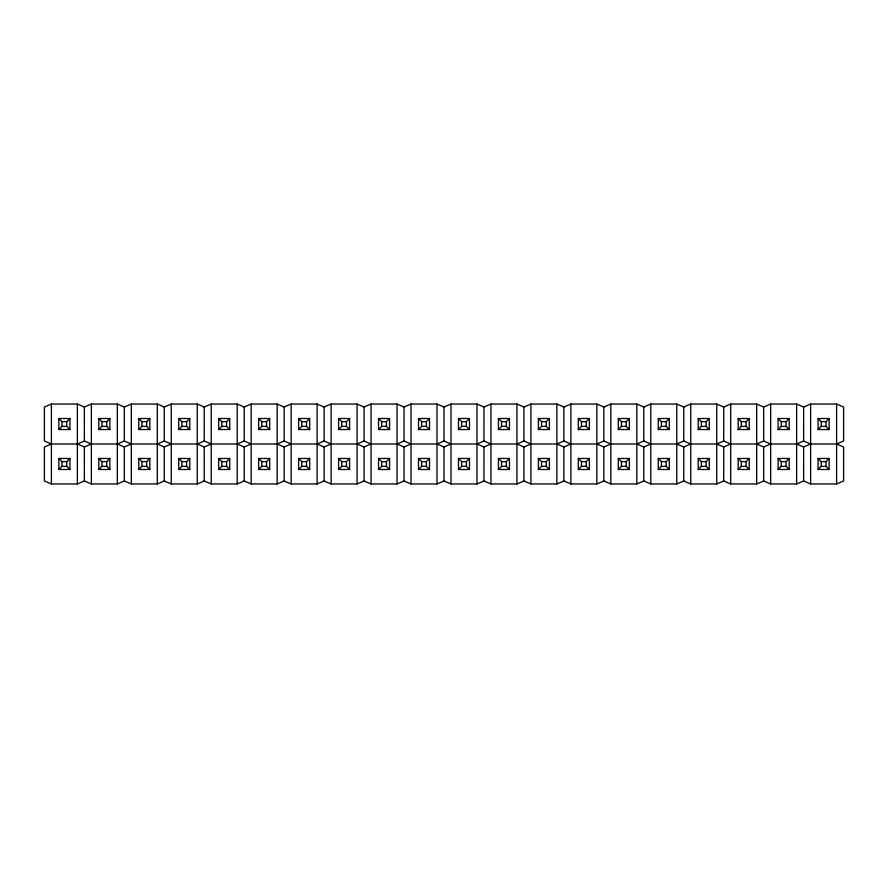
<?xml version="1.0" encoding="UTF-8"?>
<svg xmlns="http://www.w3.org/2000/svg" width="888" height="888" viewBox="0 0 888 888"><rect width="100%" height="100%" fill="white"/><g stroke="black" fill="none" stroke-linecap="round" stroke-linejoin="round"><path stroke-width="1.33" d="M58.886 429.526L62.027 426.384L62.027 421.656L58.886 418.514L69.897 418.514L69.897 429.526L58.886 429.526L58.886 418.514M69.897 429.526L66.744 426.384L66.744 421.656L69.897 418.514M58.886 469.486L62.027 466.344L66.744 466.344L69.897 469.486L69.897 458.474L58.886 458.474L58.886 469.486L69.897 469.486M58.886 458.474L62.027 461.616L66.744 461.616L69.897 458.474M98.846 429.526L101.987 426.384L106.704 426.384L109.857 429.526L98.846 429.526L98.846 418.514L109.857 418.514L109.857 429.526M98.846 418.514L101.987 421.656L106.704 421.656L109.857 418.514M98.846 469.486L101.987 466.344L106.704 466.344L109.857 469.486L98.846 469.486L98.846 458.474L109.857 458.474L109.857 469.486M98.846 458.474L101.987 461.616L106.704 461.616L109.857 458.474M138.794 429.526L141.947 426.384L146.664 426.384L149.817 429.526L149.817 418.514L138.794 418.514L138.794 429.526L149.817 429.526M138.794 418.514L141.947 421.656L146.664 421.656L149.817 418.514M138.794 469.486L141.947 466.344L141.947 461.616L138.794 458.474L138.794 469.486L149.817 469.486L149.817 458.474L138.794 458.474M141.947 461.616L146.664 461.616L149.817 458.474M178.754 429.526L181.907 426.384L181.907 421.656L178.754 418.514L189.777 418.514L189.777 429.526L178.754 429.526L178.754 418.514M181.907 421.656L186.624 421.656L189.777 418.514M178.754 469.486L181.907 466.344L181.907 461.616L178.754 458.474L189.777 458.474L189.777 469.486L178.754 469.486L178.754 458.474M189.777 469.486L186.624 466.344L186.624 461.616L189.777 458.474M218.714 429.526L221.867 426.384L226.584 426.384L229.726 429.526L218.714 429.526L218.714 418.514L229.726 418.514L229.726 429.526M226.584 426.384L226.584 421.656L229.726 418.514M218.714 469.486L221.867 466.344L221.867 461.616L218.714 458.474L229.726 458.474L229.726 469.486L218.714 469.486L218.714 458.474M221.867 461.616L226.584 461.616L229.726 458.474M258.674 429.526L261.827 426.384L261.827 421.656L258.674 418.514L269.686 418.514L269.686 429.526L258.674 429.526L258.674 418.514M269.686 429.526L266.544 426.384L266.544 421.656L269.686 418.514M258.674 469.486L261.827 466.344L266.544 466.344L269.686 469.486L269.686 458.474L258.674 458.474L258.674 469.486L269.686 469.486M258.674 458.474L261.827 461.616L266.544 461.616L269.686 458.474M298.634 429.526L301.787 426.384L301.787 421.656L298.634 418.514L309.646 418.514L309.646 429.526L298.634 429.526L298.634 418.514M301.787 421.656L306.504 421.656L309.646 418.514M298.634 469.486L301.787 466.344L306.504 466.344L309.646 469.486L298.634 469.486L298.634 458.474L309.646 458.474L309.646 469.486M298.634 458.474L301.787 461.616L306.504 461.616L309.646 458.474M338.594 429.526L341.747 426.384L346.464 426.384L349.606 429.526L349.606 418.514L338.594 418.514L338.594 429.526L349.606 429.526M338.594 418.514L341.747 421.656L346.464 421.656L349.606 418.514M338.594 469.486L341.747 466.344L346.464 466.344L349.606 469.486L349.606 458.474L338.594 458.474L338.594 469.486L349.606 469.486M338.594 458.474L341.747 461.616L346.464 461.616L349.606 458.474M378.554 429.526L381.707 426.384L386.424 426.384L389.566 429.526L378.554 429.526L378.554 418.514L389.566 418.514L389.566 429.526M386.424 426.384L386.424 421.656L389.566 418.514M378.554 469.486L381.707 466.344L386.424 466.344L389.566 469.486L378.554 469.486L378.554 458.474L389.566 458.474L389.566 469.486M386.424 466.344L386.424 461.616L389.566 458.474M418.514 429.526L421.656 426.384L426.384 426.384L429.526 429.526L418.514 429.526L418.514 418.514L429.526 418.514L429.526 429.526M418.514 418.514L421.656 421.656L426.384 421.656L429.526 418.514M418.514 469.486L421.656 466.344L421.656 461.616L418.514 458.474L429.526 458.474L429.526 469.486L418.514 469.486L418.514 458.474M429.526 469.486L426.384 466.344L426.384 461.616L429.526 458.474M458.474 429.526L461.616 426.384L466.344 426.384L469.486 429.526L469.486 418.514L458.474 418.514L458.474 429.526L469.486 429.526M458.474 418.514L461.616 421.656L466.344 421.656L469.486 418.514M458.474 469.486L461.616 466.344L466.344 466.344L469.486 469.486L458.474 469.486L458.474 458.474L469.486 458.474L469.486 469.486M458.474 458.474L461.616 461.616L466.344 461.616L469.486 458.474M498.434 429.526L501.576 426.384L506.293 426.384L509.446 429.526L498.434 429.526L498.434 418.514L509.446 418.514L509.446 429.526M506.293 426.384L506.293 421.656L509.446 418.514M498.434 469.486L501.576 466.344L506.293 466.344L509.446 469.486L509.446 458.474L498.434 458.474L498.434 469.486L509.446 469.486M498.434 458.474L501.576 461.616L506.293 461.616L509.446 458.474M538.394 429.526L541.536 426.384L541.536 421.656L538.394 418.514L549.406 418.514L549.406 429.526L538.394 429.526L538.394 418.514M541.536 421.656L546.253 421.656L549.406 418.514M538.394 469.486L541.536 466.344L546.253 466.344L549.406 469.486L549.406 458.474L538.394 458.474L538.394 469.486L549.406 469.486M538.394 458.474L541.536 461.616L546.253 461.616L549.406 458.474M578.354 429.526L581.496 426.384L586.213 426.384L589.366 429.526L589.366 418.514L578.354 418.514L578.354 429.526L589.366 429.526M578.354 418.514L581.496 421.656L586.213 421.656L589.366 418.514M578.354 469.486L581.496 466.344L586.213 466.344L589.366 469.486L589.366 458.474L578.354 458.474L578.354 469.486L589.366 469.486M578.354 458.474L581.496 461.616L586.213 461.616L589.366 458.474M618.314 429.526L621.456 426.384L626.173 426.384L629.326 429.526L629.326 418.514L618.314 418.514L618.314 429.526L629.326 429.526M618.314 418.514L621.456 421.656L626.173 421.656L629.326 418.514M618.314 469.486L621.456 466.344L626.173 466.344L629.326 469.486L629.326 458.474L618.314 458.474L618.314 469.486L629.326 469.486M618.314 458.474L621.456 461.616L626.173 461.616L629.326 458.474M658.274 429.526L661.416 426.384L666.133 426.384L669.286 429.526L669.286 418.514L658.274 418.514L658.274 429.526L669.286 429.526M658.274 418.514L661.416 421.656L666.133 421.656L669.286 418.514M658.274 469.486L661.416 466.344L661.416 461.616L658.274 458.474L669.286 458.474L669.286 469.486L658.274 469.486L658.274 458.474M669.286 469.486L666.133 466.344L666.133 461.616L669.286 458.474M698.223 429.526L701.376 426.384L706.093 426.384L709.246 429.526L698.223 429.526L698.223 418.514L709.246 418.514L709.246 429.526M706.093 426.384L706.093 421.656L709.246 418.514M698.223 469.486L701.376 466.344L701.376 461.616L698.223 458.474L709.246 458.474L709.246 469.486L698.223 469.486L698.223 458.474M709.246 469.486L706.093 466.344L706.093 461.616L709.246 458.474M738.183 429.526L741.336 426.384L746.053 426.384L749.206 429.526L749.206 418.514L738.183 418.514L738.183 429.526L749.206 429.526M738.183 418.514L741.336 421.656L746.053 421.656L749.206 418.514M738.183 469.486L741.336 466.344L746.053 466.344L749.206 469.486L749.206 458.474L738.183 458.474L738.183 469.486L749.206 469.486M738.183 458.474L741.336 461.616L746.053 461.616L749.206 458.474M778.143 429.526L781.296 426.384L781.296 421.656L778.143 418.514L789.155 418.514L789.155 429.526L778.143 429.526L778.143 418.514M789.155 429.526L786.013 426.384L786.013 421.656L789.155 418.514M778.143 469.486L781.296 466.344L786.013 466.344L789.155 469.486L778.143 469.486L778.143 458.474L789.155 458.474L789.155 469.486M786.013 466.344L786.013 461.616L789.155 458.474M818.103 429.526L821.256 426.384L825.973 426.384L829.115 429.526L818.103 429.526L818.103 418.514L829.115 418.514L829.115 429.526M818.103 418.514L821.256 421.656L825.973 421.656L829.115 418.514M818.103 469.486L821.256 466.344L825.973 466.344L829.115 469.486L829.115 458.474L818.103 458.474L818.103 469.486L829.115 469.486M818.103 458.474L821.256 461.616L825.973 461.616L829.115 458.474M836.596 444L843.6 441.014L843.6 407.026L836.596 404.04L810.622 404.04L803.629 407.026L796.636 404.04L770.662 404.04L763.669 407.026L756.676 404.04L730.702 404.04L723.709 407.026L716.727 404.04L690.753 404.04L683.749 407.026L676.767 404.04L650.793 404.04L643.789 407.026L636.807 404.04L610.833 404.04L603.829 407.026L596.847 404.04L570.873 404.04L563.869 407.026L556.887 404.04L530.913 404.04L523.909 407.026L516.927 404.04L490.953 404.04L483.949 407.026L476.967 404.04L450.993 404.04L443.989 407.026L437.007 404.04L411.033 404.04L404.029 407.026L397.047 404.04L371.073 404.04L364.069 407.026L357.087 404.04L331.113 404.04L324.12 407.026L317.127 404.04L291.153 404.04L284.16 407.026L277.167 404.04L251.193 404.04L244.2 407.026L237.207 404.04L211.233 404.04L204.24 407.026L197.247 404.04L171.273 404.04L164.28 407.026L157.298 404.04L131.324 404.04L124.32 407.026L117.338 404.04L91.364 404.04L84.36 407.026L77.378 404.04L51.404 404.04L44.4 407.026L44.4 441.014L51.404 444L77.378 444L84.371 446.986L91.364 444L117.338 444L124.331 441.014L131.324 444L157.298 444L164.291 441.014L171.273 444L197.247 444L204.251 441.014L211.233 444L237.207 444L244.211 441.014L251.193 444L277.167 444L284.171 446.986L291.153 444L317.127 444L324.131 446.986L331.113 444L357.087 444L364.091 441.014L371.073 444L397.047 444L404.051 441.014L411.033 444L437.007 444L444.011 441.014L450.993 444L476.967 444L483.971 441.014L490.953 444L516.927 444L523.931 441.014L530.913 444L556.887 444L563.88 446.986L570.873 444L596.847 444L603.84 446.986L610.833 444L636.807 444L643.8 441.014L650.793 444L676.767 444L683.76 441.014L690.753 444L716.727 444L723.72 441.014L730.702 444L756.676 444L763.68 441.014L770.662 444L796.636 444L803.64 446.986L810.622 444L836.596 444L843.6 446.986L843.6 480.974L836.596 483.96L810.622 483.96L803.629 480.974L796.636 483.96L770.662 483.96L763.669 480.974L756.676 483.96L730.702 483.96L723.709 480.974L716.727 483.96L690.753 483.96L683.749 480.974L676.767 483.96L650.793 483.96L643.789 480.974L636.807 483.96L610.833 483.96L603.829 480.974L596.847 483.96L570.873 483.96L563.869 480.974L556.887 483.96L530.913 483.96L523.909 480.974L516.927 483.96L490.953 483.96L483.949 480.974L476.967 483.96L450.993 483.96L443.989 480.974L437.007 483.96L411.033 483.96L404.029 480.974L397.047 483.96L371.073 483.96L364.069 480.974L357.087 483.96L331.113 483.96L324.12 480.974L317.127 483.96L291.153 483.96L284.16 480.974L277.167 483.96L251.193 483.96L244.2 480.974L237.207 483.96L211.233 483.96L204.24 480.974L197.247 483.96L171.273 483.96L164.28 480.974L157.298 483.96L131.324 483.96L124.32 480.974L117.338 483.96L91.364 483.96L84.36 480.974L77.378 483.96L51.404 483.96L44.4 480.974L44.4 446.986L51.404 444M77.378 444L84.371 441.014L91.364 444M117.338 444L124.331 446.986L131.324 444M157.298 444L164.291 446.986L171.273 444M197.247 444L204.251 446.986L211.233 444M237.207 444L244.211 446.986L251.193 444M277.167 444L284.171 441.014L291.153 444M317.127 444L324.131 441.014L331.113 444M357.087 444L364.091 446.986L371.073 444M397.047 444L404.051 446.986L411.033 444M437.007 444L444.011 446.986L450.993 444M476.967 444L483.971 446.986L490.953 444M516.927 444L523.931 446.986L530.913 444M556.887 444L563.88 441.014L570.873 444M596.847 444L603.84 441.014L610.833 444M636.807 444L643.8 446.986L650.793 444M676.767 444L683.76 446.986L690.753 444M716.727 444L723.72 446.986L730.702 444M756.676 444L763.68 446.986L770.662 444M796.636 444L803.64 441.014L810.622 444M62.027 421.656L66.744 421.656M218.714 418.514L221.867 421.656L226.584 421.656M261.827 421.656L266.544 421.656M378.554 418.514L381.707 421.656L386.424 421.656M498.434 418.514L501.576 421.656L506.293 421.656M698.223 418.514L701.376 421.656L706.093 421.656M781.296 421.656L786.013 421.656M62.027 426.384L66.744 426.384M181.907 426.384L186.624 426.384L189.777 429.526M261.827 426.384L266.544 426.384M301.787 426.384L306.504 426.384L309.646 429.526M541.536 426.384L546.253 426.384L549.406 429.526M781.296 426.384L786.013 426.384M181.907 461.616L186.624 461.616M378.554 458.474L381.707 461.616L386.424 461.616M421.656 461.616L426.384 461.616M661.416 461.616L666.133 461.616M701.376 461.616L706.093 461.616M778.143 458.474L781.296 461.616L786.013 461.616M141.947 466.344L146.664 466.344L149.817 469.486M181.907 466.344L186.624 466.344M221.867 466.344L226.584 466.344L229.726 469.486M421.656 466.344L426.384 466.344M661.416 466.344L666.133 466.344M701.376 466.344L706.093 466.344M836.596 404.04L836.596 483.96M825.973 421.656L825.973 426.384M825.973 461.616L825.973 466.344M821.256 421.656L821.256 426.384M821.256 461.616L821.256 466.344M810.622 404.04L810.622 483.96M803.64 407.026L803.629 441.014M803.64 446.986L803.629 480.974M796.636 404.04L796.636 483.96M781.296 461.616L781.296 466.344M770.662 404.04L770.662 483.96M763.669 407.026L763.68 441.014M763.669 446.986L763.68 480.974M756.676 404.04L756.676 483.96M746.053 421.656L746.053 426.384M746.053 461.616L746.053 466.344M741.336 421.656L741.336 426.384M741.336 461.616L741.336 466.344M730.702 404.04L730.702 483.96M723.72 407.026L723.709 441.014M723.72 446.986L723.709 480.974M716.727 404.04L716.727 483.96M701.376 421.656L701.376 426.384M690.753 404.04L690.753 483.96M683.76 407.026L683.749 441.014M683.76 446.986L683.749 480.974M676.767 404.04L676.767 483.96M666.133 421.656L666.133 426.384M661.416 421.656L661.416 426.384M650.793 404.04L650.793 483.96M643.789 407.026L643.8 441.014M643.8 446.986L643.789 480.974M636.807 404.04L636.807 483.96M626.173 421.656L626.173 426.384M626.173 461.616L626.173 466.344M621.456 421.656L621.456 426.384M621.456 461.616L621.456 466.344M610.833 404.04L610.833 483.96M603.84 407.026L603.829 441.014M603.829 446.986L603.84 480.974M596.847 404.04L596.847 483.96M586.213 421.656L586.213 426.384M586.213 461.616L586.213 466.344M581.496 421.656L581.496 426.384M581.496 461.616L581.496 466.344M570.873 404.04L570.873 483.96M563.869 407.026L563.88 441.014M563.88 446.986L563.869 480.974M556.887 404.04L556.887 483.96M546.253 421.656L546.253 426.384M546.253 461.616L546.253 466.344M541.536 461.616L541.536 466.344M530.913 404.04L530.913 483.96M523.931 407.026L523.909 441.014M523.931 446.986L523.909 480.974M516.927 404.04L516.927 483.96M506.293 461.616L506.293 466.344M501.576 421.656L501.576 426.384M501.576 461.616L501.576 466.344M490.953 404.04L490.953 483.96M483.971 407.026L483.949 441.014M483.971 446.986L483.949 480.974M476.967 404.04L476.967 483.96M466.344 421.656L466.344 426.384M466.344 461.616L466.344 466.344M461.616 421.656L461.616 426.384M461.616 461.616L461.616 466.344M450.993 404.04L450.993 483.96M443.989 407.026L444.011 441.014M444.011 446.986L443.989 480.974M437.007 404.04L437.007 483.96M426.384 421.656L426.384 426.384M421.656 421.656L421.656 426.384M411.033 404.04L411.033 483.96M404.051 407.026L404.029 441.014M404.051 446.986L404.029 480.974M397.047 404.04L397.047 483.96M381.707 421.656L381.707 426.384M381.707 461.616L381.707 466.344M371.073 404.04L371.073 483.96M364.069 407.026L364.091 441.014M364.069 446.986L364.091 480.974M357.087 404.04L357.087 483.96M346.464 421.656L346.464 426.384M346.464 461.616L346.464 466.344M341.747 421.656L341.747 426.384M341.747 461.616L341.747 466.344M331.113 404.04L331.113 483.96M324.131 407.026L324.12 441.014M324.131 446.986L324.12 480.974M317.127 404.04L317.127 483.96M306.504 421.656L306.504 426.384M306.504 461.616L306.504 466.344M301.787 461.616L301.787 466.344M291.153 404.04L291.153 483.96M284.16 407.026L284.171 441.014M284.171 446.986L284.16 480.974M277.167 404.04L277.167 483.96M266.544 461.616L266.544 466.344M261.827 461.616L261.827 466.344M251.193 404.04L251.193 483.96M244.2 407.026L244.211 441.014M244.211 446.986L244.2 480.974M237.207 404.04L237.207 483.96M226.584 461.616L226.584 466.344M221.867 421.656L221.867 426.384M211.233 404.04L211.233 483.96M204.251 407.026L204.24 441.014M204.24 446.986L204.251 480.974M197.247 404.04L197.247 483.96M186.624 421.656L186.624 426.384M171.273 404.04L171.273 483.96M164.291 407.026L164.28 441.014M164.291 446.986L164.28 480.974M157.298 404.04L157.298 483.96M146.664 421.656L146.664 426.384M146.664 461.616L146.664 466.344M141.947 421.656L141.947 426.384M131.324 404.04L131.324 483.96M124.331 407.026L124.32 441.014M124.32 446.986L124.331 480.974M117.338 404.04L117.338 483.96M106.704 421.656L106.704 426.384M106.704 461.616L106.704 466.344M101.987 421.656L101.987 426.384M101.987 461.616L101.987 466.344M91.364 404.04L91.364 483.96M84.36 407.026L84.371 441.014M84.36 446.986L84.371 480.974M77.378 404.04L77.378 483.96M66.744 461.616L66.744 466.344M62.027 461.616L62.027 466.344M51.404 404.04L51.404 483.96"/></g></svg>
